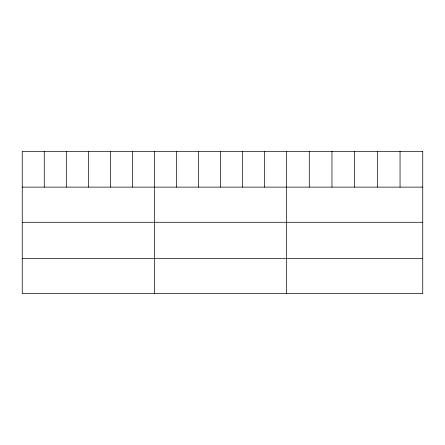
<?xml version="1.0" encoding="UTF-8"?>
<svg xmlns="http://www.w3.org/2000/svg" width="445" height="445" viewBox="0 0 445 445"><rect width="100%" height="100%" fill="white"/><g stroke="black" fill="none" stroke-linecap="round" stroke-linejoin="round"><path stroke-width="0.67" d="M22.25 187.123L422.75 187.123M22.25 222.283L422.75 222.283M22.25 258.506L422.75 258.506M400.055 151.333L400.055 187.123M377.36 151.333L377.36 187.123M354.665 151.333L354.665 187.123M331.97 151.333L331.97 187.123M309.275 151.333L309.275 187.123M286.58 151.333L286.58 293.667M264.553 151.333L264.553 187.123M242.525 151.333L242.525 187.123M220.498 151.333L220.498 187.123M198.47 151.333L198.47 187.123M176.442 151.333L176.442 187.123M154.415 151.333L154.415 293.667M132.388 151.333L132.388 187.123M110.36 151.333L110.36 187.123M88.333 151.333L88.333 187.123M66.305 151.333L66.305 187.123M44.277 151.333L44.277 187.123M422.75 151.333L22.25 151.333L22.25 293.667L422.75 293.667L422.75 151.333"/></g></svg>
